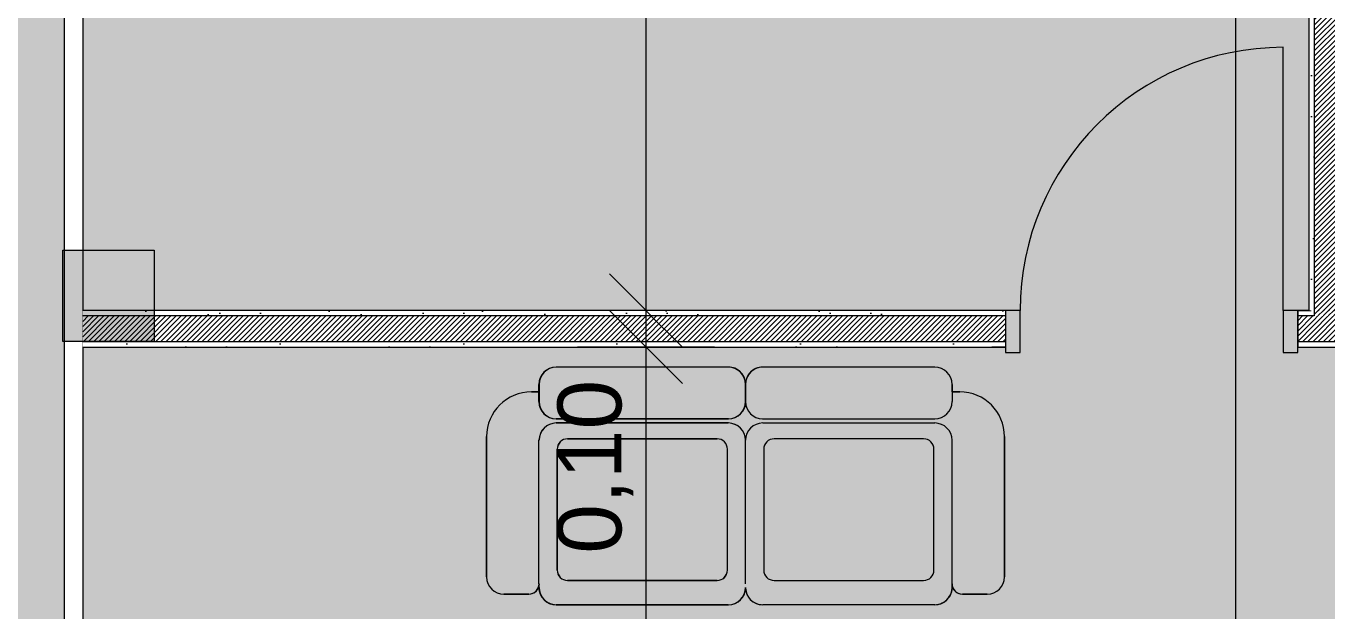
# Model space of a CAD drawing. Header units: millimetres. Extents: x 141848 to 1648660, y -465012 to -151356.
# Drawn here: x 219350 to 222911, y -257198 to -255597 of the extents above; entities that cross this region are included whole.
import ezdxf

# ---------------------------------------------------------------- set-up
doc = ezdxf.new("R2010")
doc.units = ezdxf.units.MM
doc.header["$MEASUREMENT"] = 0
doc.linetypes.add('Wipeout_Contour', pattern=[1000, 0, -1000])
for name, color, linetype in [('Cotations - 1_100', 7, 'Continuous'), ('DWGFree.com', 7, 'Continuous'), ('Fenêtres ARCHICAD', 7, 'Continuous'), ('Marques - Coupes', 7, 'Continuous'), ('Nouveau_C_PPC', 7, 'Continuous'), ('Nouveau_Co-Structure', 7, 'Continuous'), ('Nouveau_DWGFree.com', 7, 'Continuous'), ('Nouveau_Hachure', 7, 'Continuous'), ('Portes ARCHICAD', 7, 'Continuous'), ('Sols_ Dalles', 7, 'Continuous'), ('Structure - Murs extérieurs', 7, 'Continuous')]:
    doc.layers.add(name, color=color, linetype=linetype)
doc.styles.add('STYLE_GENERE_2', font='')
doc.styles.get('STYLE_GENERE_2').set_extended_font_data('Arial')
doc.dimstyles.new('STYLE_GENERE__1', dxfattribs={"dimtxt": 175, "dimasz": 190, "dimexe": 0.18, "dimexo": 0.0625, "dimgap": 0, "dimtad": 1, "dimlfac": 0.001, "dimzin": 0, "dimdsep": 46, "dimtxsty": 'STYLE_GENERE_2', "dimblk": 'ARROWHEAD_6', "dimblk1": 'ARROWHEAD_6', "dimblk2": 'ARROWHEAD_6', "dimcen": 0.09, "dimse1": 1, "dimse2": 1, "dimclrd": 7, "dimclre": 7, "dimclrt": 7, "dimazin": 0, "dimtfac": 1, "dimtdec": 4, "dimtmove": 0, "dimatfit": 3, "dimfxl": 0, "dimtolj": 1, "dimtzin": 0, "dimarcsym": 0})
doc.dimstyles.new('STYLE_GENERE__2', dxfattribs={"dimtxt": 175, "dimasz": 190, "dimexe": 0.18, "dimexo": 0.0625, "dimgap": 0, "dimtad": 1, "dimtih": 1, "dimtoh": 1, "dimlfac": 0.001, "dimzin": 0, "dimdsep": 46, "dimtxsty": 'STYLE_GENERE_2', "dimblk": 'ARROWHEAD_6', "dimblk1": 'ARROWHEAD_6', "dimblk2": 'ARROWHEAD_6', "dimcen": 0.09, "dimse1": 1, "dimse2": 1, "dimclrd": 7, "dimclre": 7, "dimclrt": 7, "dimazin": 0, "dimtfac": 1, "dimtdec": 4, "dimtmove": 0, "dimatfit": 3, "dimfxl": 0, "dimtolj": 1, "dimtzin": 0, "dimarcsym": 0})
pattern_1 = [(45, (0, 175), (-55.684659, 55.684659), [0, -52.5, 0, -78.75]), (110, (175, 175), (74.000794, 26.934086), [0, -38.5, 0, -66.5])]
pattern_2 = [(45, (0, 0), (-7.0710678, 7.0710678), [])]

# ---------------------------------------------------------------- blocks, each defined once
blk = doc.blocks.new('Dalle_16_2', base_point=(219225.5, -253415.6))
at = {"layer": 'Sols_ Dalles', "linetype": 'Continuous', "lineweight": 0, "true_color": 0x3f3f3f}
blk.add_hatch(color=250, dxfattribs=at).paths.add_polyline_path([(219225.5, -253415.6), (219225.5, -261165.6), (244226, -261165.6), (244226, -253415.6), (236076, -253415.6), (236076, -253695.6), (236076, -256475.6), (224561, -256475.6), (224561, -254581.9), (223977.7, -254581.9), (223977.7, -253415.6)])
blk = doc.blocks.new('Dalle_27_2', base_point=(219225.5, -253415.6))
at = {"layer": 'Sols_ Dalles', "linetype": 'Continuous', "lineweight": 0, "true_color": 0x3f3f3f}
h = blk.add_hatch(color=250, dxfattribs=at)
h.paths.add_polyline_path([(219225.5, -253415.6), (219225.5, -261165.6), (244226, -261165.6), (244226, -253415.6), (229651, -253415.6), (229651, -253695.6), (229651, -256195.6), (224841, -256195.6), (224841, -253695.6), (228451, -253695.6), (228451, -253415.6)])
h.paths.add_polyline_path([(229931, -256375.6), (229931, -253695.6), (236076, -253695.6), (236076, -256375.6)], flags=0)
blk = doc.blocks.new('Fenêtre 25_7')
at = {"layer": 'Fenêtres ARCHICAD', "color": 7, "linetype": 'Continuous', "lineweight": 5}
blk.add_line((-3434.9, 0), (3434.9, 0), dxfattribs=at)
at = {"color": 254, "linetype": 'Wipeout_Contour', "lineweight": 0, "ltscale": 13540.446534}
blk.add_wipeout([(-3384.9, 0), (-3384.9, -50), (3384.9, -50), (3384.9, 0)], dxfattribs=at).dxf.layer = 'Fenêtres ARCHICAD'
at = {"layer": 'Fenêtres ARCHICAD', "color": 7, "linetype": 'Continuous', "lineweight": 5}
for p, q in [((-3384.9, 0), (3384.9, 0)), ((3384.9, -50), (-3384.9, -50))]:
    blk.add_line(p, q, dxfattribs=at)
blk = doc.blocks.new('Mur_70_2', base_point=(219225.5, -261165.6))
at = {"layer": 'Fenêtres ARCHICAD', "color": 7, "linetype": 'Continuous', "lineweight": 5, "zscale": 1000, "rotation": 270}
blk.add_blockref('Fenêtre 25_7', (219505.5, -257450.6), dxfattribs=at)
blk = doc.blocks.new('Porte 25')
at = {"layer": 'Portes ARCHICAD', "color": 251, "linetype": 'Continuous', "lineweight": 5, "true_color": 0x5f5f5f}
for p, q in [((360, 0), (360, 720)), ((-400, 0), (-437, 0)), ((-400, 0), (-437, 0)), ((-360, 0), (-400, 0)), ((-400, 0), (-400, -115)), ((-400, 0), (-400, -15)), ((-400, 0), (-400, -15)), ((-360, -115), (-360, 0)), ((400, 0), (360, 0)), ((360, 0), (360, -115)), ((400, -115), (400, 0)), ((400, 0), (400, -15)), ((400, 0), (400, -15)), ((400, 0), (437, 0)), ((400, 0), (437, 0)), ((-400, -15), (-400, -85)), ((-400, -15), (-400, -85)), ((400, -15), (400, -85)), ((400, -15), (400, -85)), ((-400, -100), (-437, -100)), ((-400, -100), (-437, -100)), ((-400, -85), (-400, -100)), ((-400, -85), (-400, -100)), ((400, -85), (400, -100)), ((400, -85), (400, -100)), ((400, -100), (437, -100)), ((400, -100), (437, -100)), ((-400, -115), (-360, -115)), ((360, -115), (400, -115))]:
    blk.add_line(p, q, dxfattribs=at)
blk.add_arc((360, 0), 720, 90, 180, dxfattribs=at)
blk = doc.blocks.new('Mur_72_2', base_point=(224561, -256475.6))
at = {"color": 254, "linetype": 'Wipeout_Contour', "lineweight": 0, "ltscale": 1353347.392071722}
blk.add_wipeout([(219505.5, -256375.6), (219505.5, -256390.6), (222031, -256390.6), (222031, -256375.6)], dxfattribs=at).dxf.layer = 'Structure - Murs extérieurs'
at = {"color": 254, "linetype": 'Wipeout_Contour', "lineweight": 0, "ltscale": 1358779.595643805}
blk.add_wipeout([(222831, -256390.6), (222861, -256390.6), (222861, -256375.6), (222831, -256375.6)], dxfattribs=at).dxf.layer = 'Structure - Murs extérieurs'
at = {"color": 254, "linetype": 'Wipeout_Contour', "lineweight": 0, "ltscale": 1353605.055137123}
blk.add_wipeout([(222031, -256460.6), (219505.5, -256460.6), (219505.5, -256475.6), (222031, -256475.6)], dxfattribs=at).dxf.layer = 'Structure - Murs extérieurs'
at = {"color": 254, "linetype": 'Wipeout_Contour', "lineweight": 0, "ltscale": 1361271.186241999}
blk.add_wipeout([(224561, -256460.6), (222831, -256460.6), (222831, -256475.6), (224561, -256475.6)], dxfattribs=at).dxf.layer = 'Structure - Murs extérieurs'
at = {"layer": 'Structure - Murs extérieurs', "linetype": 'Continuous', "lineweight": 5, "true_color": 0x5f5f5f}
h = blk.add_hatch(dxfattribs=at)
h.set_pattern_fill('Enduit_0002', color=251, style=0, pattern_type=2)
h.set_pattern_definition(pattern_1)
h.paths.add_polyline_path([(219505.5, -256375.6), (219505.5, -256390.6), (222031, -256390.6), (222031, -256375.6)])
h = blk.add_hatch(dxfattribs=at)
h.set_pattern_fill('Enduit_0002', color=251, style=0, pattern_type=2)
h.set_pattern_definition(pattern_1)
h.paths.add_polyline_path([(222831, -256390.6), (222861, -256390.6), (222861, -256375.6), (222831, -256375.6)])
h = blk.add_hatch(dxfattribs=at)
h.set_pattern_fill('Enduit_0002', color=251, style=0, pattern_type=2)
h.set_pattern_definition(pattern_1)
h.paths.add_polyline_path([(222031, -256460.6), (219505.5, -256460.6), (219505.5, -256475.6), (222031, -256475.6)])
h = blk.add_hatch(dxfattribs=at)
h.set_pattern_fill('Enduit_0002', color=251, style=0, pattern_type=2)
h.set_pattern_definition(pattern_1)
h.paths.add_polyline_path([(224561, -256460.6), (222831, -256460.6), (222831, -256475.6), (224561, -256475.6)])
at = {"color": 254, "linetype": 'Wipeout_Contour', "lineweight": 0, "ltscale": 1358838.69573004}
blk.add_wipeout([(222876, -256375.6), (222861, -256375.6), (222861, -256390.6), (222876, -256390.6)], dxfattribs=at).dxf.layer = 'Structure - Murs extérieurs'
at = {"color": 254, "linetype": 'Wipeout_Contour', "lineweight": 0, "ltscale": 1353476.222127708}
blk.add_wipeout([(219505.5, -256390.6), (219505.5, -256460.6), (222031, -256460.6), (222031, -256390.6)], dxfattribs=at).dxf.layer = 'Structure - Murs extérieurs'
at = {"layer": 'Structure - Murs extérieurs', "linetype": 'Continuous', "lineweight": 5, "true_color": 0x5f5f5f}
h = blk.add_hatch(dxfattribs=at)
h.set_pattern_fill('Enduit_0002', color=251, style=0, pattern_type=2)
h.set_pattern_definition(pattern_1)
h.paths.add_polyline_path([(222876, -256375.6), (222861, -256375.6), (222861, -256390.6), (222876, -256390.6)])
h = blk.add_hatch(dxfattribs=at)
h.set_pattern_fill('Briques_terre_cuite__int_94', color=251, style=0, pattern_type=2)
h.set_pattern_definition(pattern_2)
h.paths.add_polyline_path([(219505.5, -256390.6), (219505.5, -256460.6), (222031, -256460.6), (222031, -256390.6)])
at = {"layer": 'Structure - Murs extérieurs', "color": 7, "linetype": 'Continuous', "lineweight": 5}
for p, q in [((222031, -256375.6), (221994, -256375.6)), ((222031, -256375.6), (222031, -256390.6)), ((222031, -256390.6), (219505.5, -256390.6)), ((222031, -256390.6), (222031, -256460.6)), ((219505.5, -256460.6), (222031, -256460.6)), ((222031, -256460.6), (222031, -256475.6)), ((222031, -256475.6), (221994, -256475.6))]:
    blk.add_line(p, q, dxfattribs=at)
at = {"layer": 'Structure - Murs extérieurs', "color": 7, "linetype": 'Continuous', "lineweight": 5, "flags": 128}
for points in [[(222031, -256375.6), (219505.5, -256375.6)], [(219505.5, -256475.6), (222031, -256475.6)]]:
    blk.add_lwpolyline(points, dxfattribs=at)
at = {"color": 254, "linetype": 'Wipeout_Contour', "lineweight": 0, "ltscale": 1358927.589825259}
blk.add_wipeout([(222876, -256390.6), (222831, -256390.6), (222831, -256460.6), (222876, -256460.6)], dxfattribs=at).dxf.layer = 'Structure - Murs extérieurs'
at = {"layer": 'Structure - Murs extérieurs', "linetype": 'Continuous', "lineweight": 5, "true_color": 0x5f5f5f}
h = blk.add_hatch(dxfattribs=at)
h.set_pattern_fill('Briques_terre_cuite__int_94', color=251, style=0, pattern_type=2)
h.set_pattern_definition(pattern_2)
h.paths.add_polyline_path([(222876, -256390.6), (222831, -256390.6), (222831, -256460.6), (222876, -256460.6)])
at = {"layer": 'Structure - Murs extérieurs', "color": 7, "linetype": 'Continuous', "lineweight": 5}
for p, q in [((222831, -256375.6), (222831, -256390.6)), ((222831, -256390.6), (222831, -256460.6)), ((222831, -256460.6), (222831, -256475.6))]:
    blk.add_line(p, q, dxfattribs=at)
at = {"color": 254, "linetype": 'Wipeout_Contour', "lineweight": 0, "ltscale": 1359078.533467307}
blk.add_wipeout([(222946, -256390.6), (222876, -256390.6), (222876, -256460.6), (222946, -256460.6)], dxfattribs=at).dxf.layer = 'Structure - Murs extérieurs'
at = {"layer": 'Structure - Murs extérieurs', "linetype": 'Continuous', "lineweight": 5, "true_color": 0x5f5f5f}
h = blk.add_hatch(dxfattribs=at)
h.set_pattern_fill('Briques_terre_cuite__int_94', color=251, style=0, pattern_type=2)
h.set_pattern_definition(pattern_2)
h.paths.add_polyline_path([(222946, -256390.6), (222876, -256390.6), (222876, -256460.6), (222946, -256460.6)])
at = {"layer": 'Structure - Murs extérieurs', "color": 7, "linetype": 'Continuous', "lineweight": 5}
for p, q in [((222831, -256375.6), (222868, -256375.6)), ((222876, -256375.6), (222876, -256390.6)), ((222876, -256390.6), (222831, -256390.6)), ((222831, -256460.6), (222876, -256460.6)), ((222876, -256460.6), (222946, -256460.6)), ((222831, -256475.6), (222868, -256475.6))]:
    blk.add_line(p, q, dxfattribs=at)
at = {"layer": 'Structure - Murs extérieurs', "color": 7, "linetype": 'Continuous', "lineweight": 5, "flags": 128}
for points in [[(222861, -256375.6), (222831, -256375.6)], [(222831, -256475.6), (224561, -256475.6)]]:
    blk.add_lwpolyline(points, dxfattribs=at)
at = {"layer": 'Portes ARCHICAD', "color": 251, "linetype": 'Continuous', "lineweight": 5, "true_color": 0x5f5f5f, "zscale": 1000}
blk.add_blockref('Porte 25', (222431, -256375.6), dxfattribs=at)
blk = doc.blocks.new('Mur_73_2', base_point=(222946, -253610.6))
at = {"color": 254, "linetype": 'Wipeout_Contour', "lineweight": 0, "ltscale": 1350833.621961548}
blk.add_wipeout([(222876, -253695.6), (222946, -253695.6), (222946, -253680.6), (222876, -253680.6)], dxfattribs=at).dxf.layer = 'Structure - Murs extérieurs'
at = {"color": 254, "linetype": 'Wipeout_Contour', "lineweight": 0, "ltscale": 1358950.235286942}
blk.add_wipeout([(222946, -256375.6), (222876, -256375.6), (222876, -256390.6), (222946, -256390.6)], dxfattribs=at).dxf.layer = 'Structure - Murs extérieurs'
at = {"layer": 'Structure - Murs extérieurs', "linetype": 'Continuous', "lineweight": 5, "true_color": 0x5f5f5f}
h = blk.add_hatch(dxfattribs=at)
h.set_pattern_fill('Briques_terre_cuite__int_94', color=251, style=0, pattern_type=2)
h.set_pattern_definition(pattern_2)
h.paths.add_polyline_path([(222876, -253695.6), (222946, -253695.6), (222946, -253680.6), (222876, -253680.6)])
h = blk.add_hatch(dxfattribs=at)
h.set_pattern_fill('Briques_terre_cuite__int_94', color=251, style=0, pattern_type=2)
h.set_pattern_definition(pattern_2)
h.paths.add_polyline_path([(222946, -256375.6), (222876, -256375.6), (222876, -256390.6), (222946, -256390.6)])
at = {"color": 254, "linetype": 'Wipeout_Contour', "lineweight": 0, "ltscale": 1352194.813935896}
blk.add_wipeout([(222861, -253610.6), (222861, -254745.2), (222876, -254745.2), (222876, -253610.6)], dxfattribs=at).dxf.layer = 'Structure - Murs extérieurs'
at = {"color": 254, "linetype": 'Wipeout_Contour', "lineweight": 0, "ltscale": 1352418.993419629}
blk.add_wipeout([(222946, -253610.6), (222946, -254745.2), (222961, -254745.2), (222961, -253610.6)], dxfattribs=at).dxf.layer = 'Structure - Murs extérieurs'
at = {"color": 254, "linetype": 'Wipeout_Contour', "lineweight": 0, "ltscale": 1357563.592849553}
blk.add_wipeout([(222861, -256375.6), (222876, -256375.6), (222876, -255545.2), (222861, -255545.2)], dxfattribs=at).dxf.layer = 'Structure - Murs extérieurs'
at = {"color": 254, "linetype": 'Wipeout_Contour', "lineweight": 0, "ltscale": 1357786.88574767}
blk.add_wipeout([(222946, -255545.2), (222946, -256375.6), (222961, -256375.6), (222961, -255545.2)], dxfattribs=at).dxf.layer = 'Structure - Murs extérieurs'
at = {"layer": 'Structure - Murs extérieurs', "linetype": 'Continuous', "lineweight": 5, "true_color": 0x5f5f5f}
h = blk.add_hatch(dxfattribs=at)
h.set_pattern_fill('Enduit_0002', color=251, style=0, pattern_type=2)
h.set_pattern_definition(pattern_1)
h.paths.add_polyline_path([(222861, -253610.6), (222861, -254745.2), (222876, -254745.2), (222876, -253610.6)])
h = blk.add_hatch(dxfattribs=at)
h.set_pattern_fill('Enduit_0002', color=251, style=0, pattern_type=2)
h.set_pattern_definition(pattern_1)
h.paths.add_polyline_path([(222946, -253610.6), (222946, -254745.2), (222961, -254745.2), (222961, -253610.6)])
h = blk.add_hatch(dxfattribs=at)
h.set_pattern_fill('Enduit_0002', color=251, style=0, pattern_type=2)
h.set_pattern_definition(pattern_1)
h.paths.add_polyline_path([(222861, -256375.6), (222876, -256375.6), (222876, -255545.2), (222861, -255545.2)])
h = blk.add_hatch(dxfattribs=at)
h.set_pattern_fill('Enduit_0002', color=251, style=0, pattern_type=2)
h.set_pattern_definition(pattern_1)
h.paths.add_polyline_path([(222946, -255545.2), (222946, -256375.6), (222961, -256375.6), (222961, -255545.2)])
at = {"color": 254, "linetype": 'Wipeout_Contour', "lineweight": 0, "ltscale": 1352306.901626648}
blk.add_wipeout([(222876, -253610.6), (222876, -254745.2), (222946, -254745.2), (222946, -253610.6)], dxfattribs=at).dxf.layer = 'Structure - Murs extérieurs'
at = {"color": 254, "linetype": 'Wipeout_Contour', "lineweight": 0, "ltscale": 1357675.237242638}
blk.add_wipeout([(222946, -255545.2), (222876, -255545.2), (222876, -256375.6), (222946, -256375.6)], dxfattribs=at).dxf.layer = 'Structure - Murs extérieurs'
at = {"layer": 'Structure - Murs extérieurs', "linetype": 'Continuous', "lineweight": 5, "true_color": 0x5f5f5f}
h = blk.add_hatch(dxfattribs=at)
h.set_pattern_fill('Briques_terre_cuite__int_94', color=251, style=0, pattern_type=2)
h.set_pattern_definition(pattern_2)
h.paths.add_polyline_path([(222876, -253610.6), (222876, -254745.2), (222946, -254745.2), (222946, -253610.6)])
h = blk.add_hatch(dxfattribs=at)
h.set_pattern_fill('Briques_terre_cuite__int_94', color=251, style=0, pattern_type=2)
h.set_pattern_definition(pattern_2)
h.paths.add_polyline_path([(222946, -255545.2), (222876, -255545.2), (222876, -256375.6), (222946, -256375.6)])
at = {"layer": 'Structure - Murs extérieurs', "color": 7, "linetype": 'Continuous', "lineweight": 5}
for p, q in [((222876, -253610.6), (222876, -254745.2)), ((222946, -254745.2), (222946, -253610.6)), ((222876, -253680.6), (222876, -253695.6)), ((222946, -253695.6), (222946, -253680.6)), ((222861, -254745.2), (222861, -254708.2)), ((222961, -254745.2), (222961, -254708.2)), ((222876, -254745.2), (222861, -254745.2)), ((222946, -254745.2), (222876, -254745.2)), ((222961, -254745.2), (222946, -254745.2)), ((222861, -255545.2), (222861, -255582.2)), ((222876, -255545.2), (222861, -255545.2)), ((222876, -255545.2), (222876, -256375.6)), ((222946, -255545.2), (222876, -255545.2)), ((222946, -256375.6), (222946, -255545.2)), ((222961, -255545.2), (222946, -255545.2)), ((222961, -255545.2), (222961, -255582.2)), ((222876, -256375.6), (222876, -256390.6)), ((222946, -256390.6), (222946, -256375.6))]:
    blk.add_line(p, q, dxfattribs=at)
at = {"layer": 'Structure - Murs extérieurs', "color": 7, "linetype": 'Continuous', "lineweight": 5, "flags": 128}
for points in [[(222861, -253610.6), (222861, -254745.2)], [(222961, -254745.2), (222961, -253610.6)], [(222861, -255545.2), (222861, -256375.6)], [(222961, -256375.6), (222961, -255545.2)]]:
    blk.add_lwpolyline(points, dxfattribs=at)
at = {"layer": 'Portes ARCHICAD', "color": 251, "linetype": 'Continuous', "lineweight": 5, "true_color": 0x5f5f5f, "zscale": 1000, "rotation": 270}
blk.add_blockref('Porte 25', (222961, -255145.2), dxfattribs=at)
blk = doc.blocks.new('*D457')
at = {"layer": 'Cotations - 1_100', "color": 7, "linetype": 'Continuous', "lineweight": 5}
for p, q in [((223304, -253695.6), (223304, -253545.6)), ((223404, -253795.6), (223204, -253595.6)), ((223491.5, -253695.6), (223116.5, -253695.6)), ((223304, -256375.6), (223304, -253695.6)), ((223204, -256275.6), (223404, -256475.6)), ((223491.5, -256375.6), (223116.5, -256375.6)), ((223304, -256525.6), (223304, -256375.6))]:
    blk.add_line(p, q, dxfattribs=at)
at = {"layer": 'Cotations - 1_100', "color": 7, "lineweight": 5, "insert": (223269, -255268.4), "char_height": 175, "attachment_point": 7, "rotation": 90, "style": 'STYLE_GENERE_2'}
blk.add_mtext('\\A1;{\\pql;\\fArial|b0|i0|c0|p38;2,68}', dxfattribs=at)
blk = doc.blocks.new('ARROWHEAD_6')
at = {"color": 0, "linetype": 'Continuous', "lineweight": 0}
for p, q in [((-0.5, -0.5), (0.5, 0.5)), ((0, 0), (-1, 0))]:
    blk.add_line(p, q, dxfattribs=at)
blk = doc.blocks.new('Plan de coupe_2_2', base_point=(222660.6, -252423.7))
at = {"layer": 'Marques - Coupes', "color": 7, "linetype": 'Continuous', "lineweight": 5}
blk.add_line((222660.6, -252673.7), (222660.6, -262315.6), dxfattribs=at)
blk = doc.blocks.new('*D563')
at = {"layer": 'Cotations - 1_100', "color": 7, "linetype": 'Continuous', "lineweight": 5}
for p, q in [((219225.5, -254474.4), (219225.5, -254099.4)), ((219505.5, -254474.4), (219505.5, -254099.4)), ((219325.5, -254186.9), (219125.5, -254386.9)), ((219605.5, -254186.9), (219405.5, -254386.9)), ((219075.5, -254286.9), (219225.5, -254286.9)), ((219225.5, -254286.9), (219505.5, -254286.9))]:
    blk.add_line(p, q, dxfattribs=at)
at = {"layer": 'Cotations - 1_100', "color": 7, "lineweight": 5, "insert": (218659.9, -254251.9), "char_height": 175, "attachment_point": 7, "style": 'STYLE_GENERE_2'}
blk.add_mtext('\\A1;{\\pql;\\fArial|b0|i0|c0|p38;0,28}', dxfattribs=at)
blk = doc.blocks.new('*D564')
at = {"layer": 'Cotations - 1_100', "color": 7, "linetype": 'Continuous', "lineweight": 5}
for p, q in [((219505.5, -254474.4), (219505.5, -254099.4)), ((222861, -254474.4), (222861, -254099.4)), ((219605.5, -254186.9), (219405.5, -254386.9)), ((222761, -254386.9), (222961, -254186.9)), ((219505.5, -254286.9), (222861, -254286.9))]:
    blk.add_line(p, q, dxfattribs=at)
at = {"layer": 'Cotations - 1_100', "color": 7, "lineweight": 5, "char_height": 175, "attachment_point": 7, "style": 'STYLE_GENERE_2'}
for s, insert in [('\\A1;{\\pql;\\fArial|b0|i0|c0|p38;3,36}', (220717.7, -254251.9)), ('\\A1;{\\pql;\\fArial|b0|i0|c0|p38;0,10}', (222295.4, -254251.9))]:
    blk.add_mtext(s, dxfattribs=dict(at, insert=insert))
blk = doc.blocks.new('*D578')
at = {"layer": 'Cotations - 1_100', "color": 7, "linetype": 'Continuous', "lineweight": 5}
for p, q in [((221147.2, -256575.6), (220947.2, -256375.6)), ((221234.7, -256475.6), (220859.7, -256475.6)), ((221047.2, -260885.6), (221047.2, -256475.6)), ((220947.2, -260785.6), (221147.2, -260985.6)), ((221234.7, -260885.6), (220859.7, -260885.6)), ((221047.2, -261035.6), (221047.2, -260885.6))]:
    blk.add_line(p, q, dxfattribs=at)
at = {"layer": 'Cotations - 1_100', "color": 7, "lineweight": 5, "char_height": 175, "attachment_point": 7, "rotation": 90, "style": 'STYLE_GENERE_2'}
for s, insert in [('\\A1;{\\pql;\\fArial|b0|i0|c0|p38;0,10}', (221012.2, -257041.2)), ('\\A1;{\\pql;\\fArial|b0|i0|c0|p38;4,41}', (221012.2, -259146.2))]:
    blk.add_mtext(s, dxfattribs=dict(at, insert=insert))
blk = doc.blocks.new('*D579')
at = {"layer": 'Cotations - 1_100', "color": 7, "linetype": 'Continuous', "lineweight": 5}
for p, q in [((220947.2, -256275.6), (221147.2, -256475.6)), ((221234.7, -256375.6), (220859.7, -256375.6)), ((221147.2, -256575.6), (220947.2, -256375.6)), ((221047.2, -256475.6), (221047.2, -256375.6)), ((221234.7, -256475.6), (220859.7, -256475.6))]:
    blk.add_line(p, q, dxfattribs=at)
blk = doc.blocks.new('*D580')
at = {"layer": 'Cotations - 1_100', "color": 7, "linetype": 'Continuous', "lineweight": 5}
for p, q in [((221047.2, -253695.6), (221047.2, -253545.6)), ((221147.2, -253795.6), (220947.2, -253595.6)), ((221234.7, -253695.6), (220859.7, -253695.6)), ((221047.2, -256375.6), (221047.2, -253695.6)), ((220947.2, -256275.6), (221147.2, -256475.6)), ((221234.7, -256375.6), (220859.7, -256375.6))]:
    blk.add_line(p, q, dxfattribs=at)
at = {"layer": 'Cotations - 1_100', "color": 7, "lineweight": 5, "insert": (221012.2, -255268.4), "char_height": 175, "attachment_point": 7, "rotation": 90, "style": 'STYLE_GENERE_2'}
blk.add_mtext('\\A1;{\\pql;\\fArial|b0|i0|c0|p38;2,68}', dxfattribs=at)

msp = doc.modelspace()

# ---------------------------------------------------------------- hatches: boundary and pattern name
at = {"linetype": 'Continuous', "lineweight": 5}
msp.add_hatch(color=255, dxfattribs=at).paths.add_polyline_path([(220733.366, -256598.3, 0.41421356), (220610.838, -256720.828), (220610.838, -257104.632, 0.41421356), (220657.964, -257151.759), (220726.157, -257151.759, 0.34556758), (220753.623, -257130.202, 0.42376812), (220801.559, -257180.756), (221272.566, -257180.756, 0.40032867), (221319.638, -257135.874, 0.37665126), (221362.242, -257180.557), (221837.571, -257180.756, 0.42492727), (221885.443, -257129.935, 0.34828494), (221912.972, -257151.759), (221981.165, -257151.759, 0.41421356), (222028.291, -257104.632), (222028.291, -256720.828, 0.41421356), (221905.763, -256598.3), (221884.697, -256598.3), (221884.697, -256577.882, 0.41421356), (221837.571, -256530.756), (221366.818, -256530.756, 0.38605278), (221319.46, -256572.78, 0.38626535), (221272.815, -256530.758, 0.00267389), (221272.311, -256530.756), (220801.559, -256530.756, 0.41421356), (220754.433, -256577.882), (220754.433, -256598.3)])

# ---------------------------------------------------------------- linework, layer by layer
at = {"color": 8, "linetype": 'Continuous', "lineweight": 5, "flags": 128}
msp.add_lwpolyline([(220733.366, -256598.3, 0.41421356), (220610.838, -256720.828), (220610.838, -257104.632, 0.41421356), (220657.964, -257151.759), (220726.157, -257151.759, 0.34556758), (220753.623, -257130.202, 0.42376812), (220801.559, -257180.756), (221272.566, -257180.756, 0.40032867), (221319.638, -257135.874, 0.37665126), (221362.242, -257180.557), (221837.571, -257180.756, 0.42492727), (221885.443, -257129.935, 0.34828494), (221912.972, -257151.759), (221981.165, -257151.759, 0.41421356), (222028.291, -257104.632), (222028.291, -256720.828, 0.41421356), (221905.763, -256598.3), (221884.697, -256598.3), (221884.697, -256577.882, 0.41421356), (221837.571, -256530.756), (221366.818, -256530.756, 0.38605278), (221319.46, -256572.78, 0.38626535), (221272.815, -256530.758, 0.00267389), (221272.311, -256530.756), (220801.559, -256530.756, 0.41421356), (220754.433, -256577.882), (220754.433, -256598.3)], format="xyb", close=True, dxfattribs=at)
at = {"layer": 'DWGFree.com', "color": 8, "linetype": 'Continuous', "lineweight": 5}
for p, q in [((221272.311, -256530.756), (220801.05, -256530.756)), ((221837.571, -256530.756), (221366.309, -256530.756))]:
    msp.add_line(p, q, dxfattribs=at)
at = {"layer": 'Nouveau_DWGFree.com', "color": 8, "linetype": 'Continuous', "lineweight": 5}
for p, q in [((220733.366, -256598.3), (220752.216, -256598.3)), ((220754.433, -256598.3), (220733.366, -256598.3)), ((220753.923, -256625.008), (220753.923, -256577.882)), ((220754.005, -256577.882), (220754.005, -256625.008)), ((220754.433, -256577.882), (220754.433, -256625.008)), ((220754.433, -256577.882), (220754.433, -256598.3)), ((221319.183, -256625.008), (221319.183, -256577.882)), ((221319.183, -256625.008), (221319.183, -256577.882)), ((221319.437, -256577.882), (221319.437, -256625.008)), ((221319.437, -256577.882), (221319.437, -256625.008)), ((221319.692, -256577.882), (221319.692, -256625.008)), ((221884.697, -256577.882), (221884.697, -256625.008)), ((221884.697, -256577.882), (221884.697, -256598.3)), ((221884.697, -256598.3), (221905.763, -256598.3)), ((221905.763, -256598.3), (221886.913, -256598.3)), ((220801.05, -256672.134), (221272.311, -256672.134)), ((221272.82, -256672.134), (220801.559, -256672.134)), ((221366.309, -256672.134), (221837.571, -256672.134)), ((220801.304, -256683.518), (221272.311, -256683.518)), ((221272.566, -256683.518), (220801.559, -256683.518)), ((221366.564, -256683.518), (221837.571, -256683.518)), ((220610.838, -257104.632), (220610.838, -256720.828)), ((220610.838, -256720.828), (220610.838, -257104.632)), ((220754.178, -257123.483), (220754.178, -256730.644)), ((220832.116, -256726.893), (221241.46, -256726.893)), ((221241.754, -256726.893), (220832.41, -256726.893)), ((221319.437, -257123.483), (221319.437, -256730.644)), ((221319.437, -257123.483), (221319.437, -256730.644)), ((221319.437, -257123.483), (221319.437, -256730.644)), ((221319.437, -257123.483), (221319.437, -256730.644)), ((221807.013, -256726.893), (221397.67, -256726.893)), ((221884.697, -257123.483), (221884.697, -256730.644)), ((222028.291, -257104.632), (222028.291, -256720.828)), ((222028.291, -256720.828), (222028.291, -257104.632)), ((220803.84, -257086.068), (220803.84, -256755.169)), ((220804.135, -256755.169), (220804.135, -257086.068)), ((221270.029, -257086.068), (221270.029, -256755.169)), ((221369.394, -256755.169), (221369.394, -257086.068)), ((221835.289, -257086.068), (221835.289, -256755.169)), ((221241.46, -257114.344), (220832.116, -257114.344)), ((220832.41, -257114.344), (221241.754, -257114.344)), ((221397.67, -257114.344), (221807.013, -257114.344)), ((220726.157, -257151.759), (220657.964, -257151.759)), ((220657.964, -257151.759), (220726.157, -257151.759)), ((221912.972, -257151.759), (221981.165, -257151.759)), ((221981.165, -257151.759), (221912.972, -257151.759)), ((221272.311, -257180.756), (220801.304, -257180.756)), ((221272.311, -257180.756), (220801.304, -257180.756)), ((220801.559, -257180.756), (221272.566, -257180.756)), ((220801.559, -257180.756), (221272.566, -257180.756)), ((221837.571, -257180.756), (221366.564, -257180.756)), ((221837.571, -257180.756), (221366.564, -257180.756))]:
    msp.add_line(p, q, dxfattribs=at)
for centre, radius, start, end in [((220801.05, -256577.882), 47.126, 90, 180), ((220801.05, -256577.882), 47.126, 90, 180), ((220801.559, -256577.882), 47.126, 90, 180), ((220801.559, -256577.882), 47.126, 90, 180), ((221272.311, -256577.882), 47.126, 0, 90), ((221272.311, -256577.882), 47.126, 0, 90), ((221272.999, -256577.45), 46.695, 359.470215, 90.219442), ((221366.309, -256577.882), 47.126, 90, 180), ((221366.13, -256577.45), 46.695, 89.780558, 180.529785), ((221837.571, -256577.882), 47.126, 0, 90), ((221837.571, -256577.882), 47.126, 0, 90), ((220733.366, -256720.828), 122.528, 90, 180), ((220733.366, -256720.828), 122.528, 90, 180), ((221366.564, -256577.882), 47.126, 174.041917, 180), ((221366.564, -256577.882), 47.126, 174.041917, 180), ((221905.763, -256720.828), 122.528, 0, 90), ((221905.763, -256720.828), 122.528, 0, 90), ((220801.05, -256625.008), 47.126, 180, 270), ((220801.559, -256625.008), 47.126, 180, 270), ((221272.311, -256625.008), 47.126, 270, 0), ((221272.82, -256625.008), 47.126, 270, 0), ((221366.309, -256625.008), 47.126, 180, 270), ((221366.564, -256625.008), 47.126, 180, 185.958083), ((221837.571, -256625.008), 47.126, 270, 0), ((220801.304, -256730.644), 47.126, 90, 180), ((220801.559, -256730.644), 47.126, 90, 180), ((221272.311, -256730.644), 47.126, 0, 90), ((221272.566, -256730.644), 47.126, 0, 90), ((221366.564, -256730.644), 47.126, 90, 180), ((221837.571, -256730.644), 47.126, 0, 90), ((220832.116, -256755.169), 28.276, 90, 180), ((220832.41, -256755.169), 28.276, 90, 180), ((221241.754, -256755.169), 28.276, 0, 90), ((221397.67, -256755.169), 28.276, 90, 180), ((221807.013, -256755.169), 28.276, 0, 90), ((220832.116, -257086.068), 28.276, 180, 270), ((220832.41, -257086.068), 28.276, 180, 270), ((221241.46, -257086.068), 28.276, 270, 0), ((221241.754, -257086.068), 28.276, 270, 0), ((221397.67, -257086.068), 28.276, 180, 270), ((221807.013, -257086.068), 28.276, 270, 0), ((220657.964, -257104.632), 47.126, 180, 270), ((220657.964, -257104.632), 47.126, 180, 270), ((220726.157, -257123.483), 28.276, 270, 0), ((220726.157, -257123.483), 28.276, 270, 0), ((220802.124, -257132.266), 48.493, 169.56501, 269.33267), ((220801.485, -257133.192), 47.564, 180.526931, 269.781741), ((220801.304, -257133.629), 47.126, 180, 270), ((220801.559, -257133.629), 47.126, 180, 270), ((221272.311, -257133.629), 47.126, 270, 0), ((221272.13, -257133.192), 47.564, 270.218259, 359.473069), ((221272.566, -257133.629), 47.126, 270, 0), ((221366.564, -257133.629), 47.126, 180, 270), ((221366.564, -257133.629), 47.126, 180, 270), ((221837.006, -257132.266), 48.493, 270.66733, 10.43499), ((221837.571, -257133.629), 47.126, 270, 0), ((221912.972, -257123.483), 28.276, 180, 270), ((221912.972, -257123.483), 28.276, 180, 270), ((221981.165, -257104.632), 47.126, 270, 0), ((221981.165, -257104.632), 47.126, 270, 0)]:
    msp.add_arc(centre, radius, start, end, dxfattribs=at)

# ---------------------------------------------------------------- block references
at = {"layer": 'Sols_ Dalles', "color": 250, "linetype": 'Continuous', "lineweight": 5, "true_color": 0x1f1f1f}
for name in ['Dalle_16_2', 'Dalle_27_2']:
    msp.add_blockref(name, (219225.542, -253415.571), dxfattribs=at)

# ---------------------------------------------------------------- next in the draw order: block references
at = {"layer": 'Structure - Murs extérieurs', "color": 211, "lineweight": 5, "true_color": 0xfe55ff}
msp.add_blockref('Mur_70_2', (219225.542, -261165.571), dxfattribs=at)

# ---------------------------------------------------------------- next in the draw order: block references
msp.add_blockref('Mur_72_2', (224561.034, -256475.571), dxfattribs=at)

# ---------------------------------------------------------------- next in the draw order: hatches: boundary and pattern name
at = {"layer": 'Nouveau_C_PPC', "linetype": 'Continuous', "lineweight": 5}
msp.add_hatch(color=1, dxfattribs=at).paths.add_polyline_path([(219450.931, -256210.567), (219450.931, -256460.567), (219700.931, -256460.567), (219700.931, -256210.567)])
at = {"layer": 'Nouveau_Hachure', "linetype": 'Continuous', "lineweight": 5}
msp.add_hatch(color=1, dxfattribs=at).paths.add_polyline_path([(219450.931, -256210.571), (219450.931, -256460.571), (219700.931, -256460.571), (219700.931, -256210.571)])

# ---------------------------------------------------------------- next in the draw order: linework, layer by layer
at = {"layer": 'Nouveau_Co-Structure', "color": 1, "linetype": 'Continuous', "lineweight": 5}
for points in [[(219450.931, -256210.567), (219700.931, -256210.567), (219700.931, -256460.567), (219450.931, -256460.567)], [(219450.931, -256210.571), (219700.931, -256210.571), (219700.931, -256460.571), (219450.931, -256460.571)]]:
    msp.add_lwpolyline(points, close=True, dxfattribs=at)

# ---------------------------------------------------------------- next in the draw order: block references
at = {"layer": 'Structure - Murs extérieurs', "color": 211, "lineweight": 5, "true_color": 0xfe55ff}
msp.add_blockref('Mur_73_2', (222946.034, -253610.571), dxfattribs=at)

# ---------------------------------------------------------------- next in the draw order: dimensions: what is measured, and where the dimension line sits
at = {"layer": 'Cotations - 1_100', "color": 7, "linetype": 'Continuous', "lineweight": 5}
dim = msp.add_linear_dim(base=(219505.542, -254286.875), p1=(219225.542, -257290.571), p2=(219505.542, -257290.571), dimstyle='STYLE_GENERE__2', dxfattribs=at)
dim.commit()
dim.dimension.update_dxf_attribs({"geometry": '*D563', "text_midpoint": (218887.235, -254164.375), "dimtype": 160})
for base, p1, p2, picture, middle in [((221047.229, -256375.571), (222033.288, -256475.571), (222033.288, -256375.571), '*D579', (220924.729, -256813.878)), ((221047.229, -256475.571), (219505.542, -260885.571), (222033.288, -256475.571), '*D578', (220924.729, -258918.878))]:
    dim = msp.add_linear_dim(base=base, p1=p1, p2=p2, angle=90, dimstyle='STYLE_GENERE__1', dxfattribs=at)
    dim.commit()
    dim.dimension.update_dxf_attribs({"geometry": picture, "text_midpoint": middle, "dimtype": 160, "text_rotation": 90})

# ---------------------------------------------------------------- next in the draw order: block references
at = {"layer": 'Marques - Coupes', "color": 7, "lineweight": 5}
msp.add_blockref('Plan de coupe_2_2', (222660.599, -252423.689), dxfattribs=at)

# ---------------------------------------------------------------- next in the draw order: dimensions: what is measured, and where the dimension line sits
at = {"layer": 'Cotations - 1_100', "color": 7, "linetype": 'Continuous', "lineweight": 5}
for base, p2, picture, middle in [((221047.229, -253695.571), (236798.534, -253695.571), '*D580', (220924.729, -255041.078)), ((223304.02, -253695.571), (224561.034, -253695.571), '*D457', (223181.52, -255041.078))]:
    dim = msp.add_linear_dim(base=base, p1=(222033.288, -256375.571), p2=p2, angle=90, dimstyle='STYLE_GENERE__1', dxfattribs=at)
    dim.commit()
    dim.dimension.update_dxf_attribs({"geometry": picture, "text_midpoint": middle, "dimtype": 160, "text_rotation": 90})
dim = msp.add_linear_dim(base=(222861.034, -254286.875), p1=(219505.542, -257290.571), p2=(222861.034, -254993.071), dimstyle='STYLE_GENERE__2', dxfattribs=at)
dim.commit()
dim.dimension.update_dxf_attribs({"geometry": '*D564', "text_midpoint": (220944.981, -254164.375), "dimtype": 160})

doc.saveas('drawing.dxf')
